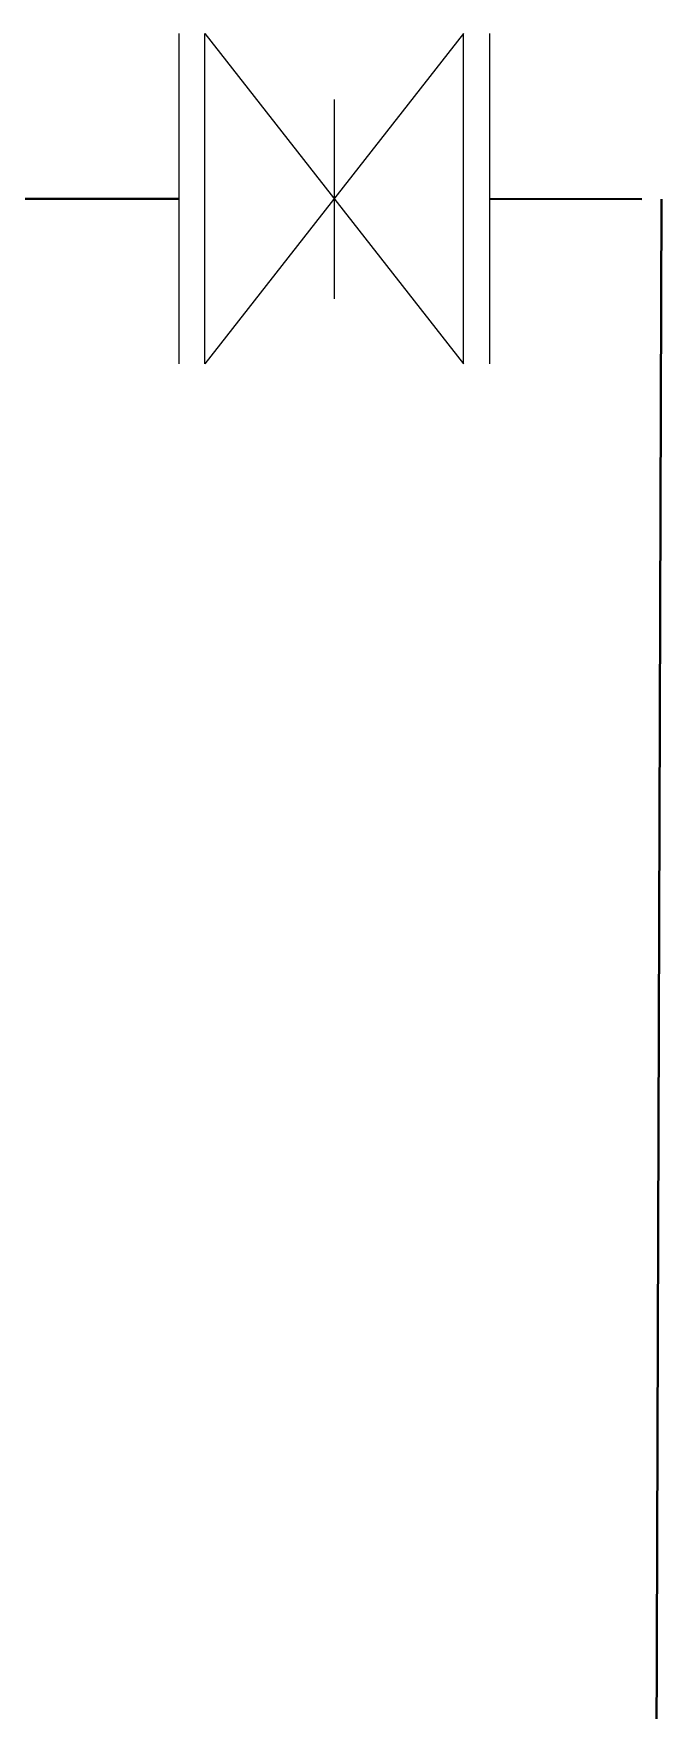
# Model space of a CAD drawing. Extents: x 151310 to 250336, y -70311 to -4848.
# Drawn here: x 225169 to 225495, y -22824 to -21955 of the extents above; entities that cross this region are included whole.
import ezdxf

# ---------------------------------------------------------------- set-up
doc = ezdxf.new("R2010")
doc.units = 0
doc.header["$LTSCALE"] = 300
doc.header["$MEASUREMENT"] = 0
doc.layers.add('1', color=7, linetype='CONTINUOUS')
doc.layers.add('И7', color=7, linetype='CONTINUOUS', lineweight=40, true_color=0x1e0a00)

msp = doc.modelspace()

# ---------------------------------------------------------------- linework, layer by layer
at = {"layer": '1'}
for p, q in [((225244.83, -21954.85), (225244.83, -22126.11)), ((225258.26, -22126.11), (225258.26, -21954.85)), ((225258.26, -21954.85), (225392.52, -22126.11)), ((225392.52, -21954.85), (225258.26, -22126.11)), ((225392.52, -22126.11), (225392.52, -21954.85)), ((225405.95, -21954.85), (225405.95, -22126.11)), ((225325.39, -21989.1), (225325.39, -22091.86)), ((225325.39, -21989.1), (225325.39, -22092.38))]:
    msp.add_line(p, q, dxfattribs=at)
at = {"layer": 'И7', "ltscale": 0.4}
for p, q in [((225244.83, -22040.48), (225084.31, -22040.48)), ((225405.95, -22040.48), (225484.88, -22040.74)), ((225495.12, -22040.77), (225484.88, -25142.4))]:
    msp.add_line(p, q, dxfattribs=at)

doc.saveas('drawing.dxf')
